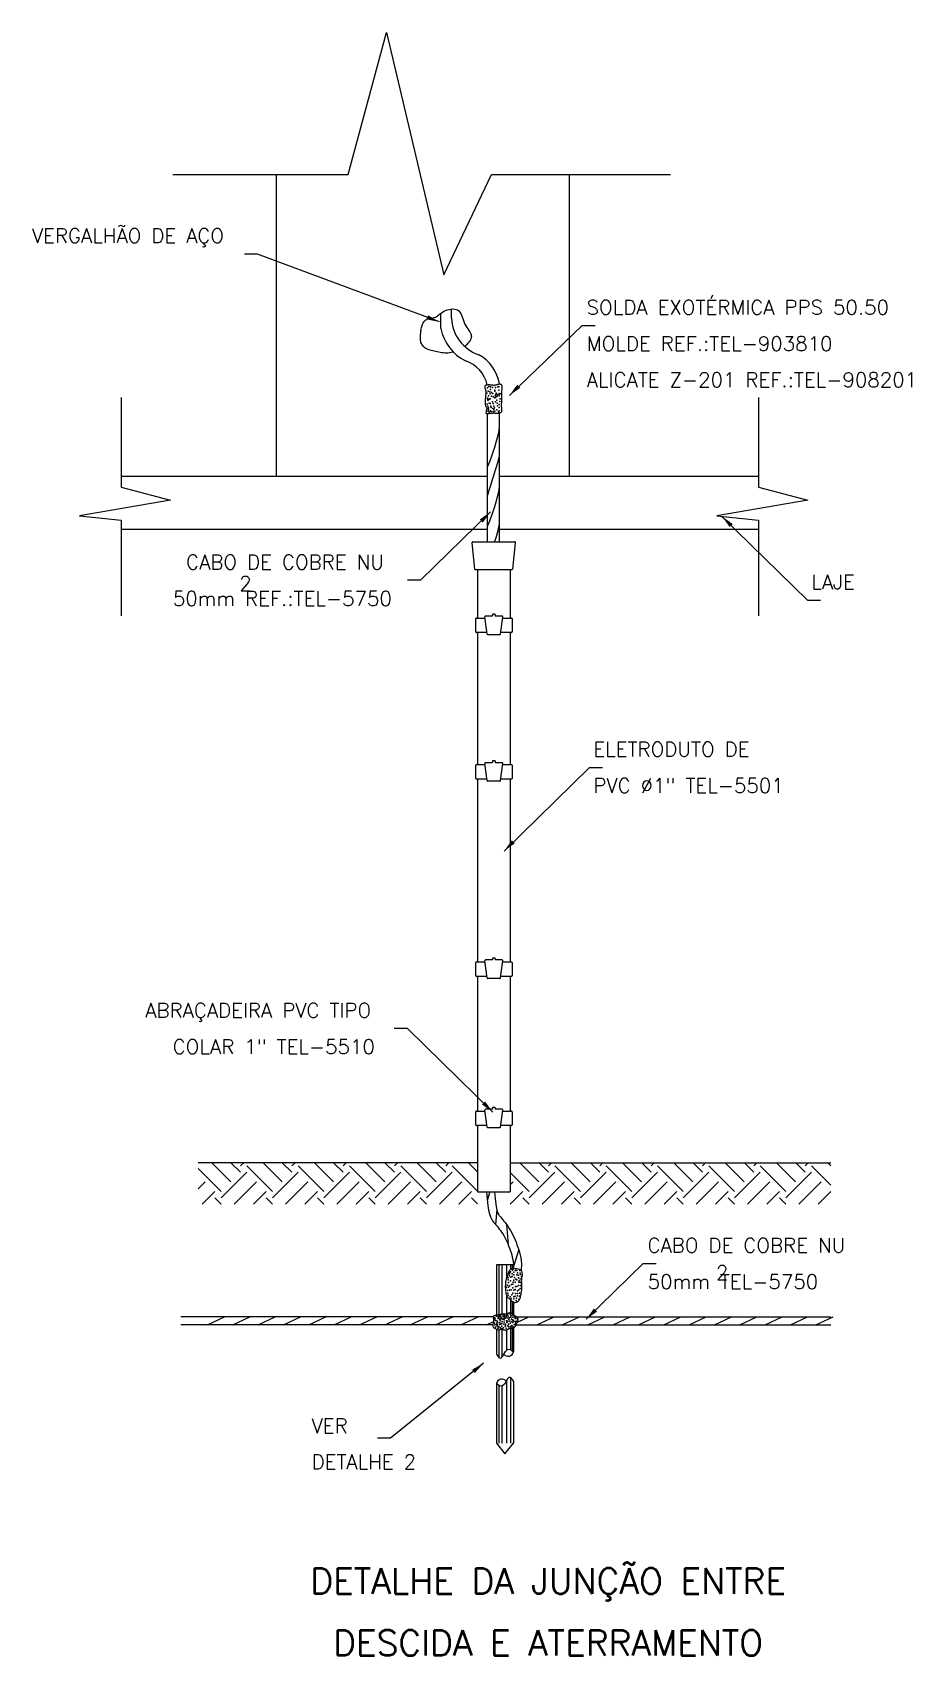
# Model space of a CAD drawing. Header units: millimetres. Extents: x -4936.8 to -4924.7, y -4626.1 to -4603.7.
import ezdxf
from ezdxf.enums import TextEntityAlignment as Align

# ---------------------------------------------------------------- set-up
doc = ezdxf.new("R2010")
doc.units = ezdxf.units.MM
doc.header["$LTSCALE"] = 10
doc.layers.add('Termotécnica', color=7, linetype='Continuous')
doc.styles.add('r140', font='romans.shx')
doc.styles.add('r80', font='romans.shx')

# ---------------------------------------------------------------- blocks, each defined once
blk = doc.blocks.new('*X1')
at = {"color": 0}
for p, q in [((117.56, 67.18), (114.39, 70.35)), ((118.88, 68.5), (116.19, 71.19)), ((117.56, 66.29), (121.09, 69.83)), ((120.21, 69.83), (118.85, 71.19)), ((120.21, 70.71), (120.69, 71.19)), ((124.63, 67.18), (121.09, 70.71)), ((125.95, 68.5), (123.26, 71.19)), ((124.63, 66.29), (128.16, 69.83)), ((127.28, 69.83), (125.92, 71.19)), ((127.28, 70.71), (127.76, 71.19)), ((131.7, 67.18), (128.16, 70.71)), ((133.02, 68.5), (130.34, 71.19)), ((131.7, 66.29), (135.23, 69.83)), ((134.35, 69.83), (132.99, 71.19)), ((134.35, 70.71), (134.83, 71.19)), ((138.77, 67.18), (135.23, 70.71)), ((140.1, 68.5), (137.41, 71.19)), ((138.77, 66.29), (142.31, 69.83)), ((141.42, 69.83), (140.06, 71.19)), ((141.42, 70.71), (141.9, 71.19)), ((145.84, 67.18), (142.31, 70.71)), ((147.17, 68.5), (144.48, 71.19)), ((145.84, 66.29), (149.38, 69.83)), ((148.49, 69.83), (147.13, 71.19)), ((148.49, 70.71), (148.97, 71.19)), ((152.86, 67.23), (149.38, 70.71)), ((152.86, 69.88), (151.55, 71.19)), ((159.98, 67.18), (157.36, 69.8)), ((161.31, 68.5), (158.68, 71.13)), ((159.98, 66.29), (163.52, 69.83)), ((162.63, 69.83), (161.34, 71.13)), ((162.63, 70.71), (163.05, 71.13)), ((167.05, 67.18), (163.52, 70.71)), ((168.38, 68.5), (165.75, 71.13)), ((167.05, 66.29), (170.59, 69.83)), ((169.71, 69.83), (168.41, 71.13)), ((169.71, 70.71), (170.12, 71.13)), ((174.13, 67.18), (170.59, 70.71)), ((175.45, 68.5), (172.83, 71.13)), ((174.13, 66.29), (177.66, 69.83)), ((176.78, 69.83), (175.48, 71.13)), ((176.78, 70.71), (177.19, 71.13)), ((181.2, 67.18), (177.66, 70.71)), ((182.52, 68.5), (179.9, 71.13)), ((181.2, 66.29), (184.73, 69.83)), ((183.85, 69.83), (182.55, 71.13)), ((183.85, 70.71), (184.26, 71.13)), ((188.27, 67.18), (184.73, 70.71)), ((189.59, 68.5), (186.97, 71.13)), ((188.27, 66.29), (191.8, 69.83)), ((190.92, 69.83), (189.62, 71.13)), ((190.92, 70.71), (191.33, 71.13)), ((195.34, 67.18), (191.8, 70.71)), ((196.66, 68.5), (194.04, 71.13)), ((195.34, 66.29), (198.87, 69.83)), ((197.99, 69.83), (196.69, 71.13)), ((197.99, 70.71), (198.41, 71.13)), ((201.52, 68.06), (198.87, 70.71)), ((201.54, 70.7), (201.11, 71.13)), ((114.39, 67.54), (115.35, 68.5)), ((114.92, 65.42), (116.67, 67.18)), ((119.34, 65.42), (122.42, 68.5)), ((121.99, 65.42), (123.74, 67.18)), ((126.41, 65.42), (129.49, 68.5)), ((129.06, 65.42), (130.81, 67.18)), ((133.48, 65.42), (136.56, 68.5)), ((136.13, 65.42), (137.89, 67.18)), ((140.55, 65.42), (143.63, 68.5)), ((143.2, 65.42), (144.96, 67.18)), ((147.62, 65.42), (150.7, 68.5)), ((150.27, 65.42), (152.03, 67.18)), ((157.36, 68.08), (157.77, 68.5)), ((157.36, 65.43), (159.1, 67.18)), ((161.76, 65.42), (164.84, 68.5)), ((164.41, 65.42), (166.17, 67.18)), ((168.83, 65.42), (171.92, 68.5)), ((171.49, 65.42), (173.24, 67.18)), ((175.9, 65.42), (178.99, 68.5)), ((178.56, 65.42), (180.31, 67.18)), ((182.98, 65.42), (186.06, 68.5)), ((185.63, 65.42), (187.38, 67.18)), ((190.05, 65.42), (193.13, 68.5)), ((192.7, 65.42), (194.45, 67.18)), ((197.12, 65.42), (200.2, 68.5)), ((199.77, 65.42), (201.52, 67.17)), ((117.54, 65.42), (116.67, 66.29)), ((124.62, 65.42), (123.74, 66.29)), ((131.69, 65.42), (130.81, 66.29)), ((138.76, 65.42), (137.89, 66.29)), ((145.83, 65.42), (144.96, 66.29)), ((152.86, 65.46), (152.03, 66.29)), ((159.97, 65.42), (159.1, 66.29)), ((167.04, 65.42), (166.17, 66.29)), ((174.11, 65.42), (173.24, 66.29)), ((181.18, 65.42), (180.31, 66.29)), ((188.26, 65.42), (187.38, 66.29)), ((195.33, 65.42), (194.45, 66.29))]:
    blk.add_line(p, q, dxfattribs=at)

msp = doc.modelspace()

# ---------------------------------------------------------------- linework, layer by layer
at = {"layer": 'Termotécnica', "color": 2}
for p, q in [((-4932.432, -4605.678), (-4931.904, -4603.722)), ((-4931.904, -4603.722), (-4931.113, -4607.062)), ((-4934.849, -4605.678), (-4932.432, -4605.678)), ((-4933.424, -4605.678), (-4933.424, -4609.837)), ((-4931.113, -4607.062), (-4930.458, -4605.678)), ((-4930.458, -4605.678), (-4927.992, -4605.678)), ((-4929.39, -4605.678), (-4929.39, -4609.837)), ((-4933.682, -4606.774), (-4933.862, -4606.774)), ((-4931.173, -4607.709), (-4933.682, -4606.774)), ((-4931.154, -4607.801), (-4931.154, -4607.589)), ((-4931.01, -4607.657), (-4931.01, -4607.531)), ((-4930.211, -4608.722), (-4929.209, -4607.759)), ((-4929.209, -4607.759), (-4929.029, -4607.759)), ((-4935.56, -4608.75), (-4935.56, -4609.986)), ((-4929.39, -4608.675), (-4929.39, -4608.764)), ((-4926.78, -4608.75), (-4926.78, -4609.986)), ((-4930.511, -4610.739), (-4930.511, -4608.975)), ((-4930.346, -4610.739), (-4930.346, -4608.965)), ((-4930.511, -4609.837), (-4935.56, -4609.837)), ((-4926.78, -4609.837), (-4930.346, -4609.837)), ((-4935.56, -4609.986), (-4934.88, -4610.165)), ((-4926.78, -4609.986), (-4926.099, -4610.165)), ((-4934.88, -4610.165), (-4936.134, -4610.38)), ((-4930.47, -4610.324), (-4931.435, -4611.269)), ((-4926.099, -4610.165), (-4927.353, -4610.38)), ((-4936.134, -4610.38), (-4935.56, -4610.44)), ((-4935.56, -4610.44), (-4935.56, -4611.76)), ((-4930.511, -4610.569), (-4935.56, -4610.569)), ((-4926.78, -4610.569), (-4930.346, -4610.569)), ((-4927.353, -4610.38), (-4926.78, -4610.44)), ((-4927.283, -4610.388), (-4926.105, -4611.54)), ((-4926.78, -4610.44), (-4926.78, -4611.76)), ((-4931.435, -4611.269), (-4931.615, -4611.269)), ((-4926.105, -4611.54), (-4925.925, -4611.54)), ((-4930.675, -4611.979), (-4930.675, -4611.797)), ((-4930.666, -4611.788), (-4930.547, -4611.788)), ((-4930.516, -4612.01), (-4930.549, -4611.773)), ((-4930.45, -4611.763), (-4930.54, -4611.763)), ((-4930.445, -4611.742), (-4930.445, -4611.758)), ((-4930.411, -4611.737), (-4930.44, -4611.737)), ((-4930.406, -4611.742), (-4930.406, -4611.758)), ((-4930.311, -4611.763), (-4930.401, -4611.763)), ((-4930.335, -4612.01), (-4930.302, -4611.773)), ((-4930.304, -4611.788), (-4930.184, -4611.788)), ((-4930.175, -4611.797), (-4930.175, -4611.979)), ((-4930.519, -4611.988), (-4930.666, -4611.988)), ((-4930.344, -4612.018), (-4930.507, -4612.018)), ((-4930.184, -4611.988), (-4930.332, -4611.988)), ((-4930.675, -4613.997), (-4930.675, -4613.815)), ((-4930.666, -4613.806), (-4930.547, -4613.806)), ((-4930.516, -4614.028), (-4930.549, -4613.791)), ((-4930.45, -4613.781), (-4930.54, -4613.781)), ((-4930.445, -4613.761), (-4930.445, -4613.776)), ((-4930.411, -4613.756), (-4930.44, -4613.756)), ((-4930.406, -4613.761), (-4930.406, -4613.776)), ((-4930.311, -4613.781), (-4930.401, -4613.781)), ((-4930.335, -4614.028), (-4930.302, -4613.791)), ((-4930.304, -4613.806), (-4930.184, -4613.806)), ((-4930.285, -4614.998), (-4929.108, -4613.846)), ((-4930.175, -4613.815), (-4930.175, -4613.997)), ((-4929.108, -4613.846), (-4928.928, -4613.846)), ((-4930.519, -4614.006), (-4930.666, -4614.006)), ((-4930.344, -4614.036), (-4930.507, -4614.036)), ((-4930.184, -4614.006), (-4930.332, -4614.006)), ((-4930.675, -4616.716), (-4930.675, -4616.534)), ((-4930.666, -4616.525), (-4930.547, -4616.525)), ((-4930.516, -4616.747), (-4930.549, -4616.51)), ((-4930.45, -4616.499), (-4930.54, -4616.499)), ((-4930.445, -4616.479), (-4930.445, -4616.494)), ((-4930.411, -4616.474), (-4930.44, -4616.474)), ((-4930.406, -4616.479), (-4930.406, -4616.494)), ((-4930.311, -4616.499), (-4930.401, -4616.499)), ((-4930.335, -4616.747), (-4930.302, -4616.51)), ((-4930.304, -4616.525), (-4930.184, -4616.525)), ((-4930.175, -4616.534), (-4930.175, -4616.716)), ((-4930.519, -4616.725), (-4930.666, -4616.725)), ((-4930.344, -4616.754), (-4930.507, -4616.754)), ((-4930.184, -4616.725), (-4930.332, -4616.725)), ((-4931.617, -4617.443), (-4931.798, -4617.443)), ((-4930.44, -4618.595), (-4931.617, -4617.443)), ((-4930.675, -4618.772), (-4930.675, -4618.59)), ((-4930.666, -4618.581), (-4930.547, -4618.581)), ((-4930.516, -4618.803), (-4930.549, -4618.566)), ((-4930.45, -4618.556), (-4930.54, -4618.556)), ((-4930.445, -4618.535), (-4930.445, -4618.551)), ((-4930.411, -4618.53), (-4930.44, -4618.53)), ((-4930.406, -4618.535), (-4930.406, -4618.551)), ((-4930.311, -4618.556), (-4930.401, -4618.556)), ((-4930.335, -4618.803), (-4930.302, -4618.566)), ((-4930.304, -4618.581), (-4930.184, -4618.581)), ((-4930.175, -4618.59), (-4930.175, -4618.772)), ((-4930.519, -4618.781), (-4930.666, -4618.781)), ((-4930.344, -4618.811), (-4930.507, -4618.811)), ((-4930.184, -4618.781), (-4930.332, -4618.781)), ((-4930.156, -4620.7), (-4930.388, -4620.7)), ((-4930.388, -4620.7), (-4930.388, -4621.392)), ((-4930.156, -4620.7), (-4930.156, -4620.756)), ((-4929.154, -4621.448), (-4928.37, -4620.681)), ((-4928.37, -4620.681), (-4928.19, -4620.681)), ((-4930.156, -4621.211), (-4930.156, -4621.384)), ((-4930.432, -4621.414), (-4934.738, -4621.414)), ((-4930.437, -4621.527), (-4934.738, -4621.527)), ((-4930.122, -4621.527), (-4925.782, -4621.527)), ((-4930.118, -4621.414), (-4925.782, -4621.414)), ((-4930.388, -4621.588), (-4930.388, -4621.928)), ((-4930.156, -4621.568), (-4930.156, -4621.898)), ((-4930.566, -4622.053), (-4931.85, -4623.086)), ((-4930.388, -4622.332), (-4930.388, -4623.155)), ((-4930.156, -4622.302), (-4930.156, -4623.155)), ((-4931.85, -4623.086), (-4932.03, -4623.086)), ((-4930.388, -4623.155), (-4930.272, -4623.3)), ((-4930.272, -4623.3), (-4930.156, -4623.155))]:
    msp.add_line(p, q, dxfattribs=at)
at = {"layer": 'Termotécnica', "color": 3}
for p, q in [((-4930.686, -4611.12), (-4930.724, -4610.749)), ((-4930.715, -4610.739), (-4930.482, -4610.739)), ((-4930.482, -4610.739), (-4930.136, -4610.739)), ((-4930.165, -4611.12), (-4930.127, -4610.749)), ((-4930.651, -4611.12), (-4930.651, -4611.788)), ((-4930.2, -4611.12), (-4930.2, -4611.788)), ((-4930.651, -4611.988), (-4930.651, -4613.806)), ((-4930.2, -4611.988), (-4930.2, -4613.806)), ((-4930.651, -4614.006), (-4930.651, -4616.525)), ((-4930.2, -4614.006), (-4930.2, -4616.525)), ((-4930.651, -4616.725), (-4930.651, -4618.581)), ((-4930.2, -4616.725), (-4930.2, -4618.581)), ((-4930.651, -4618.781), (-4930.651, -4619.693)), ((-4930.2, -4618.781), (-4930.2, -4619.693)), ((-4934.497, -4619.287), (-4930.651, -4619.287)), ((-4930.2, -4619.293), (-4925.782, -4619.293)), ((-4930.651, -4619.693), (-4930.2, -4619.693))]:
    msp.add_line(p, q, dxfattribs=at)
at = {"layer": 'Termotécnica', "color": 1}
for p, q in [((-4930.479, -4619.693), (-4930.516, -4619.813)), ((-4930.384, -4619.936), (-4930.403, -4620.142)), ((-4930.25, -4620.144), (-4930.23, -4620.416)), ((-4930.083, -4620.489), (-4930.156, -4620.721)), ((-4930.358, -4620.7), (-4930.358, -4621.386)), ((-4930.314, -4620.7), (-4930.314, -4621.376)), ((-4930.25, -4620.7), (-4930.25, -4620.882)), ((-4930.198, -4620.7), (-4930.198, -4620.766)), ((-4930.172, -4620.7), (-4930.172, -4620.758)), ((-4930.25, -4621.118), (-4930.25, -4621.373)), ((-4930.198, -4621.176), (-4930.198, -4621.355)), ((-4930.172, -4621.2), (-4930.172, -4621.369)), ((-4934.372, -4621.527), (-4934.135, -4621.414)), ((-4934.372, -4621.527), (-4934.135, -4621.414)), ((-4934.023, -4621.527), (-4933.786, -4621.414)), ((-4933.673, -4621.527), (-4933.436, -4621.414)), ((-4933.324, -4621.527), (-4933.087, -4621.414)), ((-4932.975, -4621.527), (-4932.738, -4621.414)), ((-4932.626, -4621.527), (-4932.389, -4621.414)), ((-4932.276, -4621.527), (-4932.039, -4621.414)), ((-4931.927, -4621.527), (-4931.69, -4621.414)), ((-4931.578, -4621.527), (-4931.341, -4621.414)), ((-4931.229, -4621.527), (-4930.992, -4621.414)), ((-4930.88, -4621.527), (-4930.643, -4621.414)), ((-4930.88, -4621.527), (-4930.643, -4621.414)), ((-4930.53, -4621.527), (-4930.427, -4621.478)), ((-4930.109, -4621.493), (-4929.944, -4621.414)), ((-4929.832, -4621.527), (-4929.595, -4621.414)), ((-4929.483, -4621.527), (-4929.246, -4621.414)), ((-4929.133, -4621.527), (-4928.896, -4621.414)), ((-4928.784, -4621.527), (-4928.547, -4621.414)), ((-4928.435, -4621.527), (-4928.198, -4621.414)), ((-4928.086, -4621.527), (-4927.849, -4621.414)), ((-4927.736, -4621.527), (-4927.499, -4621.414)), ((-4927.387, -4621.527), (-4927.15, -4621.414)), ((-4927.038, -4621.527), (-4926.801, -4621.414)), ((-4926.689, -4621.527), (-4926.452, -4621.414)), ((-4926.34, -4621.527), (-4926.103, -4621.414)), ((-4926.34, -4621.527), (-4926.103, -4621.414)), ((-4925.99, -4621.527), (-4925.753, -4621.414)), ((-4930.358, -4621.598), (-4930.358, -4621.974)), ((-4930.314, -4621.589), (-4930.314, -4621.968)), ((-4930.25, -4621.597), (-4930.25, -4621.877)), ((-4930.198, -4621.578), (-4930.198, -4621.865)), ((-4930.172, -4621.573), (-4930.172, -4621.885)), ((-4930.358, -4622.356), (-4930.358, -4623.155)), ((-4930.314, -4622.367), (-4930.314, -4623.155)), ((-4930.25, -4622.292), (-4930.25, -4623.155)), ((-4930.198, -4622.251), (-4930.198, -4623.155))]:
    msp.add_line(p, q, dxfattribs=at)
at = {"layer": 'Termotécnica', "color": 2}
for points in [[(-4930.983, -4608.124), (-4930.99, -4608.127), (-4931.014, -4608.132), (-4931.037, -4608.137), (-4931.06, -4608.139), (-4931.081, -4608.14), (-4931.102, -4608.139), (-4931.123, -4608.137), (-4931.143, -4608.134), (-4931.163, -4608.131), (-4931.184, -4608.127), (-4931.204, -4608.123), (-4931.226, -4608.118), (-4931.247, -4608.114), (-4931.268, -4608.109), (-4931.289, -4608.103), (-4931.309, -4608.097), (-4931.328, -4608.091), (-4931.346, -4608.083), (-4931.362, -4608.075), (-4931.376, -4608.065), (-4931.389, -4608.054), (-4931.4, -4608.043), (-4931.409, -4608.031), (-4931.417, -4608.018), (-4931.424, -4608.005), (-4931.429, -4607.992), (-4931.432, -4607.978), (-4931.435, -4607.964), (-4931.436, -4607.95), (-4931.437, -4607.936), (-4931.437, -4607.922), (-4931.436, -4607.908), (-4931.435, -4607.893), (-4931.434, -4607.878), (-4931.432, -4607.863), (-4931.431, -4607.848), (-4931.429, -4607.833), (-4931.427, -4607.818), (-4931.425, -4607.803), (-4931.422, -4607.788), (-4931.419, -4607.774), (-4931.415, -4607.759), (-4931.41, -4607.746), (-4931.405, -4607.733), (-4931.398, -4607.72), (-4931.391, -4607.709), (-4931.383, -4607.698), (-4931.374, -4607.689), (-4931.364, -4607.681), (-4931.353, -4607.674), (-4931.342, -4607.669), (-4931.33, -4607.666), (-4931.317, -4607.663), (-4931.303, -4607.661), (-4931.29, -4607.66), (-4931.275, -4607.658), (-4931.261, -4607.655), (-4931.246, -4607.65), (-4931.231, -4607.644), (-4931.216, -4607.635), (-4931.2, -4607.625), (-4931.185, -4607.613), (-4931.168, -4607.6), (-4931.151, -4607.587), (-4931.132, -4607.574), (-4931.113, -4607.562), (-4931.091, -4607.552), (-4931.068, -4607.543), (-4931.043, -4607.536), (-4931.018, -4607.532), (-4930.993, -4607.53), (-4930.969, -4607.532), (-4930.946, -4607.536), (-4930.925, -4607.545), (-4930.907, -4607.557), (-4930.892, -4607.573), (-4930.88, -4607.592), (-4930.87, -4607.615), (-4930.861, -4607.639), (-4930.852, -4607.664), (-4930.843, -4607.69), (-4930.834, -4607.716), (-4930.823, -4607.741), (-4930.81, -4607.764), (-4930.796, -4607.786), (-4930.782, -4607.806), (-4930.768, -4607.826), (-4930.756, -4607.846), (-4930.745, -4607.865), (-4930.738, -4607.884)], [(-4930.735, -4607.903), (-4930.737, -4607.923), (-4930.743, -4607.944), (-4930.753, -4607.964), (-4930.766, -4607.984), (-4930.782, -4608.004), (-4930.801, -4608.023), (-4930.822, -4608.041), (-4930.828, -4608.045)], [(-4930.527, -4619.693), (-4930.518, -4619.795), (-4930.508, -4619.879), (-4930.497, -4619.945), (-4930.485, -4619.997), (-4930.472, -4620.036), (-4930.459, -4620.066), (-4930.445, -4620.09), (-4930.43, -4620.11), (-4930.414, -4620.129), (-4930.399, -4620.148), (-4930.382, -4620.167), (-4930.366, -4620.186), (-4930.35, -4620.206), (-4930.334, -4620.226), (-4930.318, -4620.248), (-4930.303, -4620.271), (-4930.288, -4620.296), (-4930.274, -4620.321), (-4930.26, -4620.349), (-4930.247, -4620.377), (-4930.234, -4620.406), (-4930.222, -4620.437), (-4930.21, -4620.467), (-4930.199, -4620.498), (-4930.189, -4620.53), (-4930.179, -4620.561), (-4930.171, -4620.593), (-4930.164, -4620.625), (-4930.159, -4620.656), (-4930.156, -4620.687), (-4930.156, -4620.7)], [(-4930.415, -4619.693), (-4930.407, -4619.784), (-4930.397, -4619.863), (-4930.387, -4619.921), (-4930.378, -4619.962), (-4930.37, -4619.987), (-4930.363, -4620.001), (-4930.357, -4620.012), (-4930.348, -4620.024), (-4930.335, -4620.039), (-4930.321, -4620.057), (-4930.305, -4620.075), (-4930.288, -4620.095), (-4930.27, -4620.117), (-4930.252, -4620.141), (-4930.233, -4620.167), (-4930.214, -4620.196), (-4930.196, -4620.226), (-4930.178, -4620.257), (-4930.162, -4620.289), (-4930.147, -4620.321), (-4930.133, -4620.354), (-4930.12, -4620.387), (-4930.107, -4620.421), (-4930.095, -4620.455), (-4930.083, -4620.49), (-4930.072, -4620.526), (-4930.062, -4620.563), (-4930.054, -4620.603), (-4930.047, -4620.643), (-4930.044, -4620.686)], [(-4930.102, -4620.755), (-4930.119, -4620.755), (-4930.134, -4620.755), (-4930.149, -4620.756), (-4930.162, -4620.757), (-4930.173, -4620.758), (-4930.183, -4620.76), (-4930.192, -4620.763), (-4930.2, -4620.767), (-4930.206, -4620.772), (-4930.212, -4620.778), (-4930.216, -4620.784), (-4930.22, -4620.792), (-4930.223, -4620.799), (-4930.225, -4620.807), (-4930.227, -4620.815), (-4930.23, -4620.822), (-4930.232, -4620.83), (-4930.234, -4620.837), (-4930.237, -4620.844), (-4930.239, -4620.851), (-4930.242, -4620.858), (-4930.244, -4620.864), (-4930.247, -4620.871), (-4930.249, -4620.878), (-4930.252, -4620.886), (-4930.254, -4620.893), (-4930.257, -4620.901), (-4930.259, -4620.91), (-4930.261, -4620.919), (-4930.263, -4620.93), (-4930.265, -4620.941), (-4930.266, -4620.953), (-4930.267, -4620.966), (-4930.267, -4620.979), (-4930.268, -4620.994), (-4930.268, -4621.008), (-4930.267, -4621.023), (-4930.266, -4621.037), (-4930.265, -4621.051), (-4930.264, -4621.064)], [(-4930.262, -4621.076), (-4930.26, -4621.087), (-4930.258, -4621.096), (-4930.256, -4621.105), (-4930.253, -4621.113), (-4930.249, -4621.121), (-4930.246, -4621.128), (-4930.241, -4621.134), (-4930.237, -4621.14), (-4930.232, -4621.145), (-4930.226, -4621.151), (-4930.221, -4621.156), (-4930.215, -4621.161), (-4930.209, -4621.166), (-4930.203, -4621.171), (-4930.198, -4621.176), (-4930.192, -4621.181), (-4930.186, -4621.187), (-4930.181, -4621.192), (-4930.175, -4621.198), (-4930.169, -4621.202), (-4930.164, -4621.207), (-4930.157, -4621.21), (-4930.151, -4621.213), (-4930.144, -4621.215), (-4930.137, -4621.215), (-4930.13, -4621.215), (-4930.123, -4621.214), (-4930.115, -4621.212), (-4930.108, -4621.21), (-4930.101, -4621.206), (-4930.095, -4621.202), (-4930.089, -4621.197), (-4930.083, -4621.192), (-4930.078, -4621.185), (-4930.073, -4621.178), (-4930.069, -4621.169), (-4930.064, -4621.159), (-4930.06, -4621.147), (-4930.057, -4621.133), (-4930.053, -4621.118), (-4930.05, -4621.101), (-4930.047, -4621.084), (-4930.044, -4621.066), (-4930.042, -4621.047), (-4930.04, -4621.029), (-4930.039, -4621.012), (-4930.039, -4620.996), (-4930.039, -4620.981), (-4930.04, -4620.967), (-4930.041, -4620.954), (-4930.042, -4620.941), (-4930.043, -4620.928), (-4930.043, -4620.914), (-4930.042, -4620.899), (-4930.04, -4620.882), (-4930.036, -4620.864), (-4930.033, -4620.844), (-4930.032, -4620.823), (-4930.034, -4620.804), (-4930.04, -4620.787), (-4930.053, -4620.772), (-4930.073, -4620.761), (-4930.102, -4620.755)], [(-4930.044, -4620.686), (-4930.05, -4620.775)], [(-4930.362, -4621.6), (-4930.376, -4621.593), (-4930.388, -4621.588), (-4930.4, -4621.582), (-4930.41, -4621.577), (-4930.419, -4621.572), (-4930.426, -4621.566), (-4930.432, -4621.559), (-4930.435, -4621.551), (-4930.437, -4621.543), (-4930.438, -4621.533), (-4930.437, -4621.523), (-4930.435, -4621.512), (-4930.432, -4621.501), (-4930.43, -4621.491), (-4930.427, -4621.481), (-4930.426, -4621.473), (-4930.425, -4621.465), (-4930.425, -4621.458), (-4930.426, -4621.452), (-4930.427, -4621.447), (-4930.428, -4621.443), (-4930.43, -4621.438), (-4930.431, -4621.434), (-4930.432, -4621.43), (-4930.433, -4621.426), (-4930.433, -4621.422), (-4930.432, -4621.417), (-4930.432, -4621.413), (-4930.43, -4621.409), (-4930.428, -4621.405), (-4930.426, -4621.402), (-4930.423, -4621.4), (-4930.42, -4621.398), (-4930.416, -4621.396), (-4930.411, -4621.395), (-4930.406, -4621.394), (-4930.4, -4621.393), (-4930.393, -4621.392), (-4930.386, -4621.391), (-4930.378, -4621.39), (-4930.37, -4621.388), (-4930.361, -4621.386), (-4930.352, -4621.384), (-4930.342, -4621.382), (-4930.332, -4621.38), (-4930.322, -4621.378), (-4930.313, -4621.376), (-4930.303, -4621.375), (-4930.294, -4621.374), (-4930.285, -4621.374), (-4930.277, -4621.374), (-4930.269, -4621.374), (-4930.262, -4621.374), (-4930.255, -4621.374), (-4930.249, -4621.373), (-4930.243, -4621.372), (-4930.238, -4621.37), (-4930.233, -4621.368), (-4930.229, -4621.366), (-4930.224, -4621.363), (-4930.22, -4621.361), (-4930.217, -4621.358), (-4930.213, -4621.357), (-4930.209, -4621.355), (-4930.205, -4621.355), (-4930.201, -4621.355), (-4930.197, -4621.355), (-4930.193, -4621.356), (-4930.189, -4621.358), (-4930.185, -4621.36), (-4930.182, -4621.362), (-4930.178, -4621.365), (-4930.174, -4621.368), (-4930.171, -4621.371), (-4930.167, -4621.374), (-4930.164, -4621.377), (-4930.16, -4621.38), (-4930.157, -4621.383), (-4930.154, -4621.386), (-4930.151, -4621.389), (-4930.147, -4621.392), (-4930.144, -4621.395), (-4930.14, -4621.398), (-4930.137, -4621.401), (-4930.133, -4621.403), (-4930.129, -4621.406), (-4930.125, -4621.409), (-4930.121, -4621.412), (-4930.117, -4621.415), (-4930.113, -4621.419), (-4930.109, -4621.422), (-4930.105, -4621.426), (-4930.101, -4621.43), (-4930.098, -4621.434), (-4930.096, -4621.438), (-4930.094, -4621.443), (-4930.094, -4621.448), (-4930.094, -4621.453), (-4930.095, -4621.458), (-4930.097, -4621.464), (-4930.099, -4621.469), (-4930.101, -4621.475), (-4930.103, -4621.481), (-4930.106, -4621.486), (-4930.108, -4621.491), (-4930.11, -4621.497), (-4930.112, -4621.502), (-4930.114, -4621.507), (-4930.116, -4621.512), (-4930.118, -4621.517), (-4930.12, -4621.523), (-4930.122, -4621.528), (-4930.124, -4621.533), (-4930.126, -4621.538), (-4930.129, -4621.544), (-4930.132, -4621.549), (-4930.136, -4621.554), (-4930.14, -4621.558), (-4930.145, -4621.562), (-4930.152, -4621.566), (-4930.159, -4621.568), (-4930.168, -4621.571), (-4930.177, -4621.573), (-4930.187, -4621.575), (-4930.196, -4621.577), (-4930.206, -4621.579), (-4930.215, -4621.581), (-4930.223, -4621.583), (-4930.23, -4621.586), (-4930.237, -4621.589), (-4930.243, -4621.593), (-4930.248, -4621.596), (-4930.254, -4621.598), (-4930.26, -4621.6), (-4930.267, -4621.601), (-4930.274, -4621.6), (-4930.282, -4621.599), (-4930.291, -4621.596), (-4930.301, -4621.594), (-4930.311, -4621.592), (-4930.323, -4621.591), (-4930.335, -4621.591), (-4930.348, -4621.594), (-4930.362, -4621.6)], [(-4930.388, -4621.928), (-4930.356, -4621.977), (-4930.33, -4621.984), (-4930.308, -4621.963), (-4930.287, -4621.927), (-4930.264, -4621.89), (-4930.236, -4621.864), (-4930.201, -4621.862), (-4930.156, -4621.898)], [(-4930.156, -4622.302), (-4930.188, -4622.253), (-4930.214, -4622.246), (-4930.236, -4622.267), (-4930.257, -4622.303), (-4930.28, -4622.34), (-4930.308, -4622.366), (-4930.343, -4622.368), (-4930.388, -4622.332)]]:
    msp.add_lwpolyline(points, dxfattribs=at)
at = {"layer": 'Termotécnica', "color": 1}
msp.add_lwpolyline([(-4930.517, -4608.899), (-4930.525, -4608.889), (-4930.53, -4608.879), (-4930.534, -4608.869), (-4930.537, -4608.86), (-4930.539, -4608.851), (-4930.54, -4608.843), (-4930.54, -4608.835), (-4930.54, -4608.828), (-4930.54, -4608.82), (-4930.54, -4608.813), (-4930.54, -4608.806), (-4930.54, -4608.799), (-4930.54, -4608.792), (-4930.539, -4608.785), (-4930.539, -4608.779), (-4930.539, -4608.771), (-4930.538, -4608.764), (-4930.538, -4608.757), (-4930.537, -4608.75), (-4930.537, -4608.742), (-4930.536, -4608.735), (-4930.535, -4608.727), (-4930.535, -4608.72), (-4930.534, -4608.713), (-4930.533, -4608.705), (-4930.533, -4608.698), (-4930.533, -4608.691), (-4930.532, -4608.684), (-4930.532, -4608.677), (-4930.533, -4608.67), (-4930.533, -4608.664), (-4930.535, -4608.657), (-4930.536, -4608.65), (-4930.538, -4608.644), (-4930.539, -4608.637), (-4930.541, -4608.631), (-4930.543, -4608.625), (-4930.545, -4608.619), (-4930.546, -4608.613), (-4930.546, -4608.607), (-4930.546, -4608.602), (-4930.546, -4608.597), (-4930.545, -4608.592), (-4930.543, -4608.588), (-4930.54, -4608.584), (-4930.536, -4608.581), (-4930.531, -4608.578), (-4930.525, -4608.576), (-4930.519, -4608.574), (-4930.511, -4608.574), (-4930.503, -4608.573), (-4930.494, -4608.573), (-4930.485, -4608.573), (-4930.476, -4608.574), (-4930.468, -4608.575), (-4930.46, -4608.576), (-4930.453, -4608.577), (-4930.446, -4608.578), (-4930.439, -4608.579), (-4930.433, -4608.58), (-4930.428, -4608.58), (-4930.422, -4608.58), (-4930.416, -4608.58), (-4930.41, -4608.579), (-4930.403, -4608.578), (-4930.397, -4608.576), (-4930.39, -4608.574), (-4930.383, -4608.572), (-4930.376, -4608.57), (-4930.369, -4608.568), (-4930.362, -4608.566), (-4930.356, -4608.565), (-4930.35, -4608.564), (-4930.344, -4608.564), (-4930.339, -4608.565), (-4930.334, -4608.566), (-4930.33, -4608.567), (-4930.326, -4608.57), (-4930.323, -4608.572), (-4930.32, -4608.576), (-4930.318, -4608.58), (-4930.317, -4608.585), (-4930.316, -4608.59), (-4930.316, -4608.596), (-4930.315, -4608.602), (-4930.316, -4608.609), (-4930.316, -4608.616), (-4930.316, -4608.623), (-4930.317, -4608.631), (-4930.317, -4608.639), (-4930.317, -4608.647), (-4930.318, -4608.655), (-4930.318, -4608.664), (-4930.318, -4608.672), (-4930.318, -4608.681), (-4930.318, -4608.69), (-4930.318, -4608.699), (-4930.318, -4608.708), (-4930.318, -4608.717), (-4930.318, -4608.727), (-4930.318, -4608.736), (-4930.318, -4608.746), (-4930.318, -4608.756), (-4930.318, -4608.766), (-4930.319, -4608.776), (-4930.32, -4608.786), (-4930.32, -4608.797), (-4930.321, -4608.807), (-4930.322, -4608.817), (-4930.322, -4608.827), (-4930.323, -4608.837), (-4930.323, -4608.847), (-4930.323, -4608.856), (-4930.323, -4608.865), (-4930.323, -4608.874), (-4930.322, -4608.882), (-4930.322, -4608.89), (-4930.321, -4608.898), (-4930.32, -4608.905), (-4930.32, -4608.911), (-4930.319, -4608.918), (-4930.318, -4608.924), (-4930.318, -4608.929), (-4930.318, -4608.934), (-4930.318, -4608.939), (-4930.319, -4608.943), (-4930.321, -4608.948), (-4930.323, -4608.951), (-4930.327, -4608.955), (-4930.331, -4608.958), (-4930.336, -4608.961), (-4930.341, -4608.963), (-4930.347, -4608.966), (-4930.353, -4608.967), (-4930.359, -4608.969), (-4930.364, -4608.97), (-4930.37, -4608.97), (-4930.375, -4608.971), (-4930.38, -4608.971), (-4930.384, -4608.97), (-4930.389, -4608.97), (-4930.394, -4608.97), (-4930.398, -4608.969), (-4930.403, -4608.969), (-4930.408, -4608.968), (-4930.414, -4608.968), (-4930.42, -4608.968), (-4930.425, -4608.968), (-4930.431, -4608.968), (-4930.438, -4608.968), (-4930.444, -4608.969), (-4930.45, -4608.969), (-4930.457, -4608.97), (-4930.463, -4608.971), (-4930.47, -4608.971), (-4930.476, -4608.972), (-4930.483, -4608.973), (-4930.489, -4608.974), (-4930.495, -4608.975), (-4930.5, -4608.975), (-4930.506, -4608.975), (-4930.511, -4608.975), (-4930.515, -4608.975), (-4930.519, -4608.975), (-4930.523, -4608.974), (-4930.526, -4608.973), (-4930.528, -4608.971), (-4930.53, -4608.969), (-4930.531, -4608.966), (-4930.531, -4608.963), (-4930.531, -4608.958), (-4930.53, -4608.951), (-4930.528, -4608.943), (-4930.525, -4608.931), (-4930.522, -4608.917), (-4930.517, -4608.899)], dxfattribs=at)
at = {"layer": 'Termotécnica', "color": 3}
msp.add_lwpolyline([(-4930.686, -4611.12), (-4930.171, -4611.12)], dxfattribs=at)
msp.add_lwpolyline([(-4930.686, -4611.12), (-4930.171, -4611.12)], dxfattribs=at)
at = {"layer": 'Termotécnica', "color": 2}
for centre, radius, start, end in [((-4930.449, -4607.632), 0.561, 182.5642, 251.1335), ((-4930.531, -4607.678), 0.635, 191.1773, 243.1523), ((-4930.769, -4607.899), 0.034, 352.2454, 25.8805), ((-4930.961, -4608.679), 0.457, 13.0697, 71.7211), ((-4930.904, -4608.656), 0.564, 9.3696, 61.004), ((-4930.666, -4611.797), 0.009, 90, 180), ((-4930.54, -4611.772), 0.009, 90, 187.8527), ((-4930.45, -4611.758), 0.005, 270, 0), ((-4930.44, -4611.742), 0.005, 90, 180), ((-4930.411, -4611.742), 0.005, 0, 90), ((-4930.401, -4611.758), 0.005, 180, 270), ((-4930.311, -4611.772), 0.009, 352.1473, 90), ((-4930.184, -4611.797), 0.009, 0, 90), ((-4930.666, -4611.979), 0.009, 180, 270), ((-4930.507, -4612.009), 0.009, 187.8527, 270), ((-4930.344, -4612.009), 0.009, 270, 352.1473), ((-4930.184, -4611.979), 0.009, 270, 0), ((-4930.666, -4613.815), 0.009, 90, 180), ((-4930.54, -4613.79), 0.009, 90, 187.8527), ((-4930.45, -4613.776), 0.005, 270, 0), ((-4930.44, -4613.761), 0.005, 90, 180), ((-4930.411, -4613.761), 0.005, 0, 90), ((-4930.401, -4613.776), 0.005, 180, 270), ((-4930.311, -4613.79), 0.009, 352.1473, 90), ((-4930.184, -4613.815), 0.009, 0, 90), ((-4930.666, -4613.997), 0.009, 180, 270), ((-4930.507, -4614.027), 0.009, 187.8527, 270), ((-4930.344, -4614.027), 0.009, 270, 352.1473), ((-4930.184, -4613.997), 0.009, 270, 0), ((-4930.666, -4616.534), 0.009, 90, 180), ((-4930.54, -4616.508), 0.009, 90, 187.8527), ((-4930.45, -4616.494), 0.005, 270, 0), ((-4930.44, -4616.479), 0.005, 90, 180), ((-4930.411, -4616.479), 0.005, 0, 90), ((-4930.401, -4616.494), 0.005, 180, 270), ((-4930.311, -4616.508), 0.009, 352.1473, 90), ((-4930.184, -4616.534), 0.009, 0, 90), ((-4930.666, -4616.716), 0.009, 180, 270), ((-4930.507, -4616.745), 0.009, 187.8527, 270), ((-4930.344, -4616.745), 0.009, 270, 352.1473), ((-4930.184, -4616.716), 0.009, 270, 0), ((-4930.666, -4618.59), 0.009, 90, 180), ((-4930.54, -4618.565), 0.009, 90, 187.8527), ((-4930.45, -4618.551), 0.005, 270, 0), ((-4930.44, -4618.535), 0.005, 90, 180), ((-4930.411, -4618.535), 0.005, 0, 90), ((-4930.401, -4618.551), 0.005, 180, 270), ((-4930.311, -4618.565), 0.009, 352.1473, 90), ((-4930.184, -4618.59), 0.009, 0, 90), ((-4930.666, -4618.772), 0.009, 180, 270), ((-4930.507, -4618.802), 0.009, 187.8527, 270), ((-4930.344, -4618.802), 0.009, 270, 352.1473), ((-4930.184, -4618.772), 0.009, 270, 0), ((-4930.229, -4621.884), 0.0745, 217.379, 349.4448), ((-4930.315, -4622.346), 0.0745, 37.379, 169.4448)]:
    msp.add_arc(centre, radius, start, end, dxfattribs=at)
at = {"layer": 'Termotécnica', "color": 1}
for centre, radius, start, end in [((-4932.479, -4608.794), 2.165, 335.4116, 350.1852), ((-4945.795, -4605.068), 16.089, 341.8072, 343.7896), ((-4932.479, -4609.613), 2.165, 335.4116, 350.1852), ((-4932.464, -4610.04), 2.165, 341.148, 348.097)]:
    msp.add_arc(centre, radius, start, end, dxfattribs=at)
at = {"layer": 'Termotécnica', "color": 3}
for centre, start, end in [((-4930.715, -4610.748), 90, 185.9315), ((-4930.136, -4610.748), 354.0685, 90)]:
    msp.add_arc(centre, 0.009, start, end, dxfattribs=at)
at = {"layer": 'Termotécnica', "color": 1}
for p in [(-4930.52, -4608.693), (-4930.514, -4608.615), (-4930.512, -4608.759), (-4930.509, -4608.778), (-4930.507, -4608.789), (-4930.503, -4608.665), (-4930.503, -4608.789), (-4930.501, -4608.726), (-4930.496, -4608.6), (-4930.492, -4608.772), (-4930.481, -4608.671), (-4930.475, -4608.767), (-4930.474, -4608.702), (-4930.472, -4608.604), (-4930.472, -4608.641), (-4930.459, -4608.68), (-4930.457, -4608.732), (-4930.442, -4608.612), (-4930.44, -4608.695), (-4930.435, -4608.743), (-4930.414, -4608.661), (-4930.413, -4608.649), (-4930.411, -4608.754), (-4930.405, -4608.726), (-4930.403, -4608.613), (-4930.398, -4608.708), (-4930.398, -4608.748), (-4930.394, -4608.691), (-4930.389, -4608.698), (-4930.383, -4608.789), (-4930.381, -4608.715), (-4930.379, -4608.732), (-4930.372, -4608.602), (-4930.357, -4608.649), (-4930.357, -4608.715), (-4930.355, -4608.602), (-4930.353, -4608.697), (-4930.353, -4608.728), (-4930.34, -4608.698), (-4930.339, -4608.767), (-4930.524, -4608.939), (-4930.516, -4608.841), (-4930.511, -4608.898), (-4930.507, -4608.87), (-4930.5, -4608.894), (-4930.5, -4608.909), (-4930.498, -4608.935), (-4930.49, -4608.828), (-4930.488, -4608.954), (-4930.475, -4608.832), (-4930.472, -4608.933), (-4930.466, -4608.869), (-4930.463, -4608.943), (-4930.461, -4608.887), (-4930.444, -4608.808), (-4930.439, -4608.9), (-4930.437, -4608.944), (-4930.433, -4608.832), (-4930.427, -4608.917), (-4930.424, -4608.87), (-4930.418, -4608.894), (-4930.413, -4608.939), (-4930.403, -4608.808), (-4930.385, -4608.92), (-4930.381, -4608.83), (-4930.377, -4608.865), (-4930.361, -4608.946), (-4930.353, -4608.933), (-4930.352, -4608.889), (-4930.35, -4608.848), (-4930.344, -4608.804), (-4930.211, -4620.822), (-4930.208, -4620.852), (-4930.206, -4620.802), (-4930.196, -4620.795), (-4930.191, -4620.866), (-4930.171, -4620.822), (-4930.171, -4620.857), (-4930.167, -4620.773), (-4930.152, -4620.8), (-4930.149, -4620.837), (-4930.125, -4620.775), (-4930.11, -4620.837), (-4930.107, -4620.775), (-4930.1, -4620.807), (-4930.088, -4620.839), (-4930.066, -4620.775), (-4930.061, -4620.812), (-4930.058, -4620.832), (-4930.046, -4620.859), (-4930.253, -4621.007), (-4930.238, -4620.977), (-4930.238, -4621.051), (-4930.231, -4621.09), (-4930.228, -4620.906), (-4930.226, -4620.876), (-4930.223, -4620.943), (-4930.223, -4621.007), (-4930.211, -4621.046), (-4930.208, -4620.989), (-4930.196, -4620.921), (-4930.186, -4621.041), (-4930.184, -4620.967), (-4930.164, -4621.088), (-4930.162, -4620.965), (-4930.162, -4621.014), (-4930.159, -4620.935), (-4930.152, -4620.911), (-4930.152, -4621.049), (-4930.142, -4620.874), (-4930.132, -4621.036), (-4930.13, -4620.938), (-4930.127, -4620.997), (-4930.125, -4621.093), (-4930.122, -4620.896), (-4930.107, -4620.903), (-4930.107, -4620.999), (-4930.1, -4621.058), (-4930.1, -4621.093), (-4930.088, -4620.985), (-4930.085, -4620.876), (-4930.083, -4620.938), (-4930.083, -4621.041), (-4930.075, -4620.921), (-4930.073, -4621.088), (-4930.061, -4620.893), (-4930.061, -4620.943), (-4930.061, -4621.024), (-4930.058, -4620.982), (-4930.226, -4621.115), (-4930.199, -4621.137), (-4930.186, -4621.162), (-4930.179, -4621.113), (-4930.152, -4621.14), (-4930.152, -4621.169), (-4930.13, -4621.132), (-4930.12, -4621.189), (-4930.112, -4621.157), (-4930.098, -4621.127), (-4930.083, -4621.177), (-4930.07, -4621.13), (-4930.417, -4621.429), (-4930.415, -4621.502), (-4930.411, -4621.458), (-4930.41, -4621.525), (-4930.405, -4621.434), (-4930.396, -4621.463), (-4930.391, -4621.522), (-4930.389, -4621.388), (-4930.387, -4621.406), (-4930.384, -4621.502), (-4930.38, -4621.542), (-4930.378, -4621.473), (-4930.377, -4621.525), (-4930.37, -4621.492), (-4930.368, -4621.438), (-4930.367, -4621.416), (-4930.358, -4621.397), (-4930.356, -4621.434), (-4930.343, -4621.52), (-4930.342, -4621.411), (-4930.342, -4621.452), (-4930.342, -4621.497), (-4930.34, -4621.471), (-4930.335, -4621.391), (-4930.333, -4621.441), (-4930.33, -4621.518), (-4930.328, -4621.416), (-4930.324, -4621.424), (-4930.315, -4621.508), (-4930.314, -4621.438), (-4930.314, -4621.541), (-4930.309, -4621.48), (-4930.307, -4621.448), (-4930.302, -4621.448), (-4930.298, -4621.394), (-4930.296, -4621.41), (-4930.289, -4621.518), (-4930.284, -4621.42), (-4930.284, -4621.488), (-4930.282, -4621.389), (-4930.282, -4621.439), (-4930.282, -4621.457), (-4930.274, -4621.404), (-4930.267, -4621.514), (-4930.265, -4621.537), (-4930.261, -4621.432), (-4930.254, -4621.413), (-4930.251, -4621.395), (-4930.251, -4621.471), (-4930.246, -4621.492), (-4930.238, -4621.382), (-4930.233, -4621.429), (-4930.233, -4621.473), (-4930.232, -4621.537), (-4930.23, -4621.404), (-4930.225, -4621.514), (-4930.225, -4621.514), (-4930.221, -4621.453), (-4930.209, -4621.429), (-4930.204, -4621.474), (-4930.2, -4621.504), (-4930.199, -4621.379), (-4930.198, -4621.37), (-4930.19, -4621.399), (-4930.19, -4621.417), (-4930.184, -4621.445), (-4930.177, -4621.539), (-4930.176, -4621.483), (-4930.176, -4621.534), (-4930.174, -4621.386), (-4930.169, -4621.462), (-4930.165, -4621.42), (-4930.165, -4621.457), (-4930.162, -4621.495), (-4930.161, -4621.379), (-4930.159, -4621.393), (-4930.151, -4621.474), (-4930.146, -4621.523), (-4930.143, -4621.413), (-4930.13, -4621.439), (-4930.129, -4621.478), (-4930.127, -4621.425), (-4930.127, -4621.514), (-4930.126, -4621.501), (-4930.109, -4621.475), (-4930.106, -4621.442), (-4930.402, -4621.556), (-4930.369, -4621.569), (-4930.357, -4621.549), (-4930.356, -4621.565), (-4930.333, -4621.567), (-4930.312, -4621.576), (-4930.291, -4621.567), (-4930.268, -4621.544), (-4930.254, -4621.572), (-4930.225, -4621.548), (-4930.214, -4621.569), (-4930.197, -4621.548), (-4930.192, -4621.559), (-4930.159, -4621.552)]:
    msp.add_point(p, dxfattribs=at)
at = {"layer": 'Termotécnica', "color": 2}
for points in [[(-4931.331, -4607.618), (-4931.352, -4607.674), (-4931.173, -4607.709)], [(-4930.104, -4608.574), (-4930.062, -4608.617), (-4930.211, -4608.722)], [(-4930.577, -4610.473), (-4930.619, -4610.43), (-4930.47, -4610.324)], [(-4927.176, -4610.536), (-4927.134, -4610.494), (-4927.283, -4610.388)], [(-4930.178, -4614.85), (-4930.136, -4614.892), (-4930.285, -4614.998)], [(-4930.547, -4618.447), (-4930.589, -4618.49), (-4930.44, -4618.595)], [(-4929.047, -4621.3), (-4929.005, -4621.343), (-4929.154, -4621.448)], [(-4930.725, -4622.142), (-4930.688, -4622.189), (-4930.566, -4622.053)]]:
    msp.add_solid(points, dxfattribs=at)

# ---------------------------------------------------------------- block references
at = {"layer": 'Termotécnica', "color": 1, "xscale": 0.1, "yscale": 0.1, "zscale": 0.1}
msp.add_blockref('*X1', (-4945.936, -4626.406), dxfattribs=at)

# ---------------------------------------------------------------- texts
at = {"layer": 'Termotécnica', "color": 2, "style": 'r80'}
for s, p in [('VERGALHÃO DE AÇO', (-4936.79, -4606.622)), ('SOLDA EXOTÉRMICA PPS 50.50', (-4929.148, -4607.608)), ('MOLDE REF.:TEL-903810', (-4929.146, -4608.108)), ('ALICATE Z-201 REF.:TEL-908201', (-4929.146, -4608.607)), ('CABO DE COBRE NU ', (-4934.665, -4611.118)), ('2', (-4933.933, -4611.412)), ('LAJE', (-4926.053, -4611.391)), ('50mm REF.:TEL-5750', (-4934.847, -4611.62)), ('ELETRODUTO DE', (-4929.055, -4613.696)), ('PVC %%C1" TEL-5501', (-4929.055, -4614.196)), ('ABRAÇADEIRA PVC TIPO', (-4935.227, -4617.293)), ('COLAR 1" TEL-5510', (-4934.85, -4617.794)), ('CABO DE COBRE NU ', (-4928.309, -4620.53)), ('50mm TEL-5750', (-4928.306, -4621.03)), ('2', (-4927.366, -4620.905)), ('VER ', (-4932.937, -4623.016)), ('DETALHE 2', (-4932.937, -4623.513))]:
    msp.add_text(s, height=0.2, dxfattribs=at).set_placement(p)
at = {"layer": 'Termotécnica', "color": 5, "style": 'r140'}
for s, p in [('DETALHE DA JUNÇÃO ENTRE', (-4929.678, -4625.334)), ('DESCIDA E ATERRAMENTO', (-4929.678, -4626.186))]:
    msp.add_text(s, height=0.35, dxfattribs=at).set_placement(p, align=Align.BOTTOM_CENTER)

doc.saveas('drawing.dxf')
